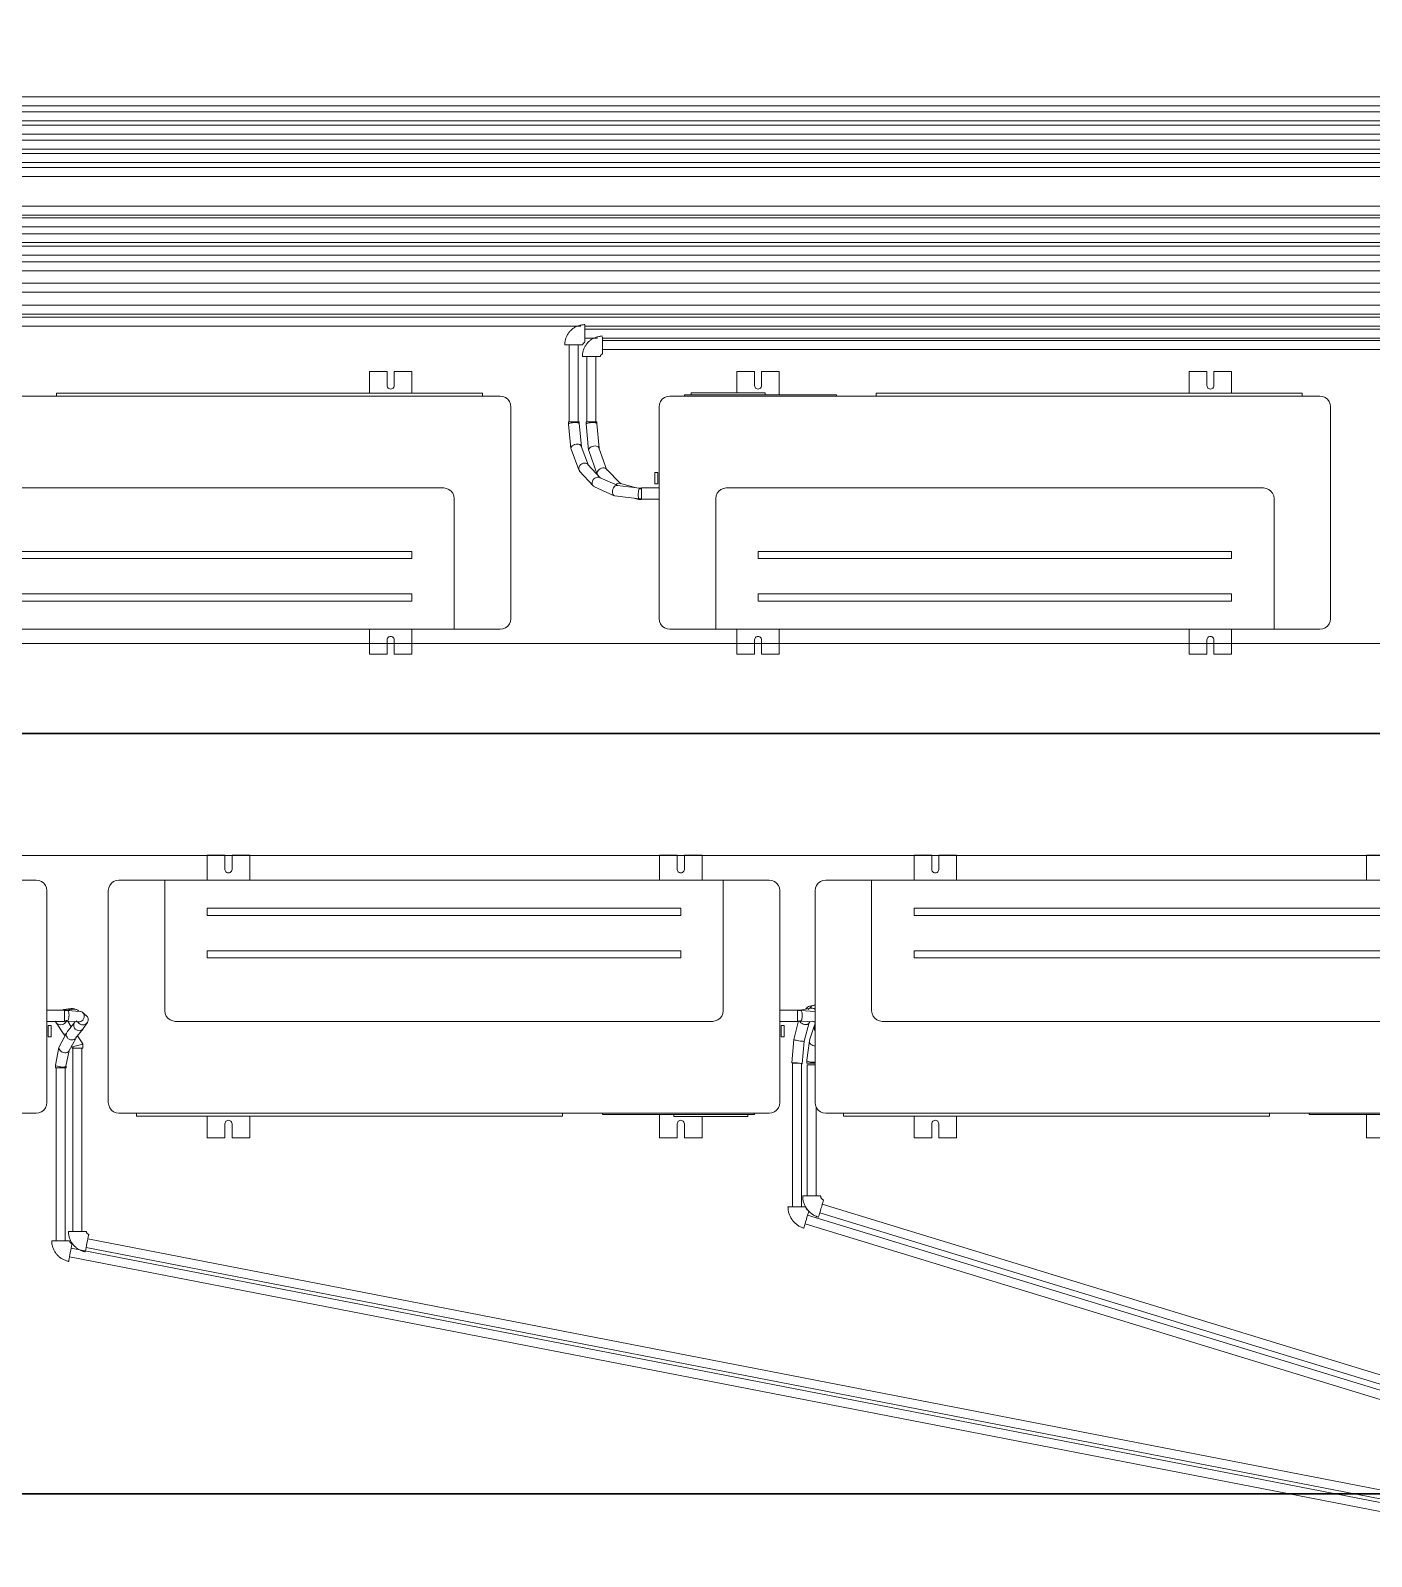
# Model space of a CAD drawing. Header units: millimetres. Extents: x 61345 to 69644, y 9491 to 29385.
# Drawn here: x 65368.1 to 65557.8, y 27042.7 to 27258.7 of the extents above; entities that cross this region are included whole.
import ezdxf

# ---------------------------------------------------------------- set-up
doc = ezdxf.new("R2010")
doc.units = ezdxf.units.MM
for name, color, linetype, lineweight in [('M-EQPM', 7, 'Continuous', 18), ('P-PIPE', 30, 'Continuous', 18), ('P-PIPE-CNTR', 3, 'Continuous', 18), ('S-BEAM', 8, 'Continuous', 18)]:
    doc.layers.add(name, color=color, linetype=linetype, lineweight=lineweight)

# ---------------------------------------------------------------- blocks, each defined once
blk = doc.blocks.new('HVAC_Air Conditioning_LG_VRF_Air_Source_HP_380_MV_S_12kW - Splite-Ext-V79-CVC TERASSE')
at = {"layer": 'M-EQPM'}
for p, q in [((-19735.1, 18291.1), (-19760.1, 18291.1)), ((-19760.1, 18291.1), (-19760.1, 18260.8)), ((-19735.1, 18271.1), (-19735.1, 18291.1)), ((-19700.1, 18291.1), (-19725.1, 18291.1)), ((-19725.1, 18291.1), (-19725.1, 18271.1)), ((-19700.1, 18258.1), (-19700.1, 18291.1)), ((-19095.1, 18291.1), (-19120.1, 18291.1)), ((-19120.1, 18291.1), (-19120.1, 18260.1)), ((-19095.1, 18271.1), (-19095.1, 18291.1)), ((-19060.1, 18291.1), (-19085.1, 18291.1)), ((-19085.1, 18291.1), (-19085.1, 18271.1)), ((-19060.1, 18260.1), (-19060.1, 18291.1)), ((-18935.1, 18256.1), (-19855.1, 18256.1)), ((-19834.2, 18258.1), (-19619.2, 18258.1)), ((-19834.2, 18258.1), (-19834.2, 18256.1)), ((-19825, 18260.8), (-19720, 18260.8)), ((-19825, 18260.8), (-19825, 18258.1)), ((-19720, 18258.1), (-19720, 18260.8)), ((-19619.2, 18256.1), (-19619.2, 18258.1)), ((-19562.8, 18260.1), (-18960.1, 18260.1)), ((-19562.8, 18260.1), (-19562.8, 18256.1)), ((-18960.1, 18256.1), (-18960.1, 18260.1)), ((-19870.1, 18241.1), (-19870.1, 17941.1)), ((-18920.1, 17941.1), (-18920.1, 18241.1)), ((-19872.1, 18148.1), (-19876.1, 18148.1)), ((-19876.1, 18148.1), (-19876.1, 18147.8)), ((-19876.1, 18147.8), (-19876.1, 18148.1)), ((-19872.1, 18148), (-19876.1, 18148)), ((-19876.1, 18148), (-19876.1, 18147.7)), ((-19872.1, 18148.1), (-19872.1, 18147.8)), ((-19872.1, 18147.8), (-19872.1, 18148.1)), ((-19872.1, 18147.7), (-19872.1, 18148)), ((-19870.1, 18126.2), (-19895.1, 18126.2)), ((-19876.1, 18132.1), (-19876.1, 18131.9)), ((-19876.1, 18132), (-19872.1, 18132)), ((-19876.1, 18131.9), (-19872.1, 18131.9)), ((-19872.1, 18131.9), (-19872.1, 18132.1)), ((-19015.1, 18126.1), (-19775.1, 18126.1)), ((-19895.1, 18110.3), (-19870.1, 18110.3)), ((-19790.1, 18111.1), (-19790.1, 17926.1)), ((-19000.1, 17926.1), (-19000.1, 18111.1)), ((-19060.1, 18036.1), (-19730.1, 18036.1)), ((-19730.1, 18036.1), (-19730.1, 18026.1)), ((-19060.1, 18026.1), (-19060.1, 18036.1)), ((-19730.1, 18026.1), (-19060.1, 18026.1)), ((-19060.1, 17976.1), (-19730.1, 17976.1)), ((-19730.1, 17976.1), (-19730.1, 17966.1)), ((-19060.1, 17966.1), (-19060.1, 17976.1)), ((-19730.1, 17966.1), (-19060.1, 17966.1)), ((-19855.1, 17926.1), (-19790.1, 17926.1)), ((-19790.1, 17926.1), (-19000.1, 17926.1)), ((-19760.1, 17926.1), (-19760.1, 17891.1)), ((-19700.1, 17891.1), (-19700.1, 17926.1)), ((-19120.1, 17926.1), (-19120.1, 17891.1)), ((-19060.1, 17891.1), (-19060.1, 17926.1)), ((-19000.1, 17926.1), (-18935.1, 17926.1)), ((-19735.1, 17891.1), (-19735.1, 17911.1)), ((-19725.1, 17911.1), (-19725.1, 17891.1)), ((-19095.1, 17891.1), (-19095.1, 17911.1)), ((-19085.1, 17911.1), (-19085.1, 17891.1)), ((-19760.1, 17891.1), (-19735.1, 17891.1)), ((-19725.1, 17891.1), (-19700.1, 17891.1)), ((-19120.1, 17891.1), (-19095.1, 17891.1)), ((-19085.1, 17891.1), (-19060.1, 17891.1))]:
    blk.add_line(p, q, dxfattribs=at)
for points in [[(-19725.1, 18271.1, 0), (-19725.2, 18269.8, 0), (-19725.7, 18268.6, 0), (-19726.5, 18267.5, 0), (-19727.6, 18266.7, 0), (-19728.8, 18266.2, 0), (-19730.1, 18266.1, 0), (-19731.4, 18266.2, 0), (-19732.6, 18266.7, 0), (-19733.6, 18267.5, 0), (-19734.4, 18268.6, 0), (-19734.9, 18269.8, 0), (-19735.1, 18271.1, 0)], [(-19085.1, 18271.1, 0), (-19085.2, 18269.8, 0), (-19085.7, 18268.6, 0), (-19086.5, 18267.5, 0), (-19087.6, 18266.7, 0), (-19088.8, 18266.2, 0), (-19090.1, 18266.1, 0), (-19091.4, 18266.2, 0), (-19092.6, 18266.7, 0), (-19093.6, 18267.5, 0), (-19094.4, 18268.6, 0), (-19094.9, 18269.8, 0), (-19095.1, 18271.1, 0)], [(-19855.1, 18256.1, 0), (-19858.9, 18255.5, 0), (-19862.6, 18254, 0), (-19865.7, 18251.7, 0), (-19868.1, 18248.6, 0), (-19869.6, 18244.9, 0), (-19870.1, 18241.1, 0)], [(-18920.1, 18241.1, 0), (-18920.6, 18244.9, 0), (-18922.1, 18248.6, 0), (-18924.5, 18251.7, 0), (-18927.6, 18254, 0), (-18931.2, 18255.5, 0), (-18935.1, 18256.1, 0)], [(-19876.1, 18131.9, 0), (-19876.1, 18132.1, 0), (-19876.1, 18132.9, 0), (-19876.1, 18134.2, 0), (-19876.1, 18135.9, 0), (-19876.1, 18137.8, 0), (-19876.1, 18139.9, 0), (-19876.1, 18142, 0), (-19876.1, 18144, 0), (-19876.1, 18145.6, 0), (-19876.1, 18146.9, 0), (-19876.1, 18147.7, 0), (-19876.1, 18148, 0)], [(-19872.1, 18148, 0), (-19872.1, 18147.7, 0), (-19872.1, 18146.9, 0), (-19872.1, 18145.6, 0), (-19872.1, 18144, 0), (-19872.1, 18142, 0), (-19872.1, 18139.9, 0), (-19872.1, 18137.8, 0), (-19872.1, 18135.9, 0), (-19872.1, 18134.2, 0), (-19872.1, 18132.9, 0), (-19872.1, 18132.1, 0), (-19872.1, 18131.9, 0)], [(-19895.1, 18110.3, 0), (-19895.1, 18110.6, 0), (-19895.1, 18111.4, 0), (-19895.1, 18112.7, 0), (-19895.1, 18114.3, 0), (-19895.1, 18116.2, 0), (-19895.1, 18118.3, 0), (-19895.1, 18120.3, 0), (-19895.1, 18122.3, 0), (-19895.1, 18123.9, 0), (-19895.1, 18125.2, 0), (-19895.1, 18126, 0), (-19895.1, 18126.2, 0)], [(-19775.1, 18126.1, 0), (-19778.9, 18125.5, 0), (-19782.6, 18124, 0), (-19785.7, 18121.7, 0), (-19788.1, 18118.6, 0), (-19789.6, 18114.9, 0), (-19790.1, 18111.1, 0)], [(-19000.1, 18111.1, 0), (-19000.6, 18114.9, 0), (-19002.1, 18118.6, 0), (-19004.5, 18121.7, 0), (-19007.6, 18124, 0), (-19011.2, 18125.5, 0), (-19015.1, 18126.1, 0)], [(-19870.1, 17941.1, 0), (-19869.6, 17937.2, 0), (-19868.1, 17933.6, 0), (-19865.7, 17930.5, 0), (-19862.6, 17928.1, 0), (-19858.9, 17926.6, 0), (-19855.1, 17926.1, 0)], [(-18935.1, 17926.1, 0), (-18931.2, 17926.6, 0), (-18927.6, 17928.1, 0), (-18924.5, 17930.5, 0), (-18922.1, 17933.6, 0), (-18920.6, 17937.2, 0), (-18920.1, 17941.1, 0)], [(-19735.1, 17911.1, 0), (-19734.9, 17912.4, 0), (-19734.4, 17913.6, 0), (-19733.6, 17914.6, 0), (-19732.6, 17915.4, 0), (-19731.4, 17915.9, 0), (-19730.1, 17916.1, 0), (-19728.8, 17915.9, 0), (-19727.6, 17915.4, 0), (-19726.5, 17914.6, 0), (-19725.7, 17913.6, 0), (-19725.2, 17912.4, 0), (-19725.1, 17911.1, 0)], [(-19095.1, 17911.1, 0), (-19094.9, 17912.4, 0), (-19094.4, 17913.6, 0), (-19093.6, 17914.6, 0), (-19092.6, 17915.4, 0), (-19091.4, 17915.9, 0), (-19090.1, 17916.1, 0), (-19088.8, 17915.9, 0), (-19087.6, 17915.4, 0), (-19086.5, 17914.6, 0), (-19085.7, 17913.6, 0), (-19085.2, 17912.4, 0), (-19085.1, 17911.1, 0)]]:
    blk.add_polyline3d(points, dxfattribs=at)
blk = doc.blocks.new('Coude - Générique - Standard-V83-CVC TERASSE')
at = {"layer": 'P-PIPE'}
for p, q in [((-20003.6, 18328.7), (-20003.1, 18328.7)), ((-19975, 18332.3), (-19975, 18333.6))]:
    blk.add_line(p, q, dxfattribs=at)
for points in [[(-19975, 18357.3, 0), (-19976.1, 18357.3, 0), (-19977.2, 18357.2, 0), (-19978.4, 18357.1, 0), (-19979.5, 18356.9, 0), (-19980.6, 18356.7, 0), (-19981.8, 18356.5, 0), (-19982.9, 18356.2, 0), (-19984, 18355.8, 0), (-19985, 18355.5, 0), (-19986.1, 18355, 0), (-19987.1, 18354.6, 0), (-19988.2, 18354.1, 0), (-19989.2, 18353.5, 0), (-19990.2, 18352.9, 0), (-19991.1, 18352.3, 0), (-19992, 18351.6, 0), (-19993, 18350.9, 0), (-19993.8, 18350.2, 0), (-19994.7, 18349.4, 0), (-19995.5, 18348.6, 0), (-19996.3, 18347.8, 0), (-19997, 18346.9, 0), (-19997.7, 18346, 0), (-19998.4, 18345.1, 0), (-19999, 18344.1, 0), (-19999.6, 18343.2, 0), (-20000.2, 18342.2, 0), (-20000.7, 18341.1, 0), (-20001.2, 18340.1, 0), (-20001.6, 18339, 0), (-20002, 18338, 0), (-20002.4, 18336.9, 0), (-20002.7, 18335.8, 0), (-20002.9, 18334.7, 0), (-20003.2, 18333.5, 0), (-20003.3, 18332.4, 0), (-20003.5, 18331.3, 0), (-20003.5, 18330.1, 0), (-20003.6, 18329, 0), (-20003.6, 18328.7, 0)], [(-19975, 18356.8, 0), (-19975, 18355.6, 0), (-19975, 18353.6, 0), (-19975, 18350.9, 0), (-19975, 18347.9, 0), (-19975, 18344.6, 0), (-19975, 18341.3, 0), (-19975, 18338.2, 0), (-19975, 18335.6, 0), (-19975, 18333.6, 0), (-19975, 18332.3, 0)], [(-19978.6, 18328.7, 0), (-19979.9, 18328.7, 0), (-19981.9, 18328.7, 0), (-19984.5, 18328.7, 0), (-19987.6, 18328.7, 0), (-19990.9, 18328.7, 0), (-19994.2, 18328.7, 0), (-19997.2, 18328.7, 0), (-19999.9, 18328.7, 0), (-20001.9, 18328.7, 0), (-20003.1, 18328.7, 0), (-20003.6, 18328.7, 0)], [(-19978.2, 18328.7, 0), (-19978.2, 18328.8, 0), (-19978.1, 18328.9, 0), (-19978.1, 18329.1, 0), (-19978.1, 18329.2, 0), (-19978.1, 18329.3, 0), (-19978.1, 18329.4, 0), (-19978, 18329.6, 0), (-19978, 18329.7, 0), (-19978, 18329.8, 0), (-19977.9, 18329.9, 0), (-19977.9, 18330, 0), (-19977.8, 18330.2, 0), (-19977.7, 18330.3, 0), (-19977.7, 18330.4, 0), (-19977.6, 18330.5, 0), (-19977.5, 18330.6, 0), (-19977.4, 18330.7, 0), (-19977.4, 18330.8, 0), (-19977.3, 18330.9, 0), (-19977.2, 18331, 0), (-19977.1, 18331.1, 0), (-19977, 18331.1, 0), (-19976.9, 18331.2, 0), (-19976.8, 18331.3, 0), (-19976.7, 18331.4, 0), (-19976.6, 18331.4, 0), (-19976.5, 18331.5, 0), (-19976.4, 18331.6, 0), (-19976.2, 18331.6, 0), (-19976.1, 18331.7, 0), (-19976, 18331.7, 0), (-19975.9, 18331.7, 0), (-19975.8, 18331.8, 0), (-19975.6, 18331.8, 0), (-19975.5, 18331.8, 0), (-19975.4, 18331.8, 0), (-19975.2, 18331.9, 0), (-19975.1, 18331.9, 0), (-19975, 18331.9, 0), (-19975, 18331.9, 0)]]:
    blk.add_polyline3d(points, dxfattribs=at)
blk = doc.blocks.new('Coude - Générique - Standard-V85-CVC TERASSE')
at = {"layer": 'P-PIPE'}
for p, q in [((-19950, 18316.1), (-19950, 18317.3)), ((-19978.6, 18312.4), (-19978.1, 18312.4))]:
    blk.add_line(p, q, dxfattribs=at)
for points in [[(-19950, 18341, 0), (-19951.1, 18341, 0), (-19952.2, 18340.9, 0), (-19953.4, 18340.8, 0), (-19954.5, 18340.7, 0), (-19955.6, 18340.5, 0), (-19956.8, 18340.2, 0), (-19957.9, 18339.9, 0), (-19959, 18339.6, 0), (-19960, 18339.2, 0), (-19961.1, 18338.8, 0), (-19962.1, 18338.3, 0), (-19963.2, 18337.8, 0), (-19964.2, 18337.3, 0), (-19965.2, 18336.7, 0), (-19966.1, 18336, 0), (-19967, 18335.4, 0), (-19968, 18334.7, 0), (-19968.8, 18333.9, 0), (-19969.7, 18333.2, 0), (-19970.5, 18332.4, 0), (-19971.3, 18331.5, 0), (-19972, 18330.7, 0), (-19972.7, 18329.8, 0), (-19973.4, 18328.8, 0), (-19974, 18327.9, 0), (-19974.6, 18326.9, 0), (-19975.2, 18325.9, 0), (-19975.7, 18324.9, 0), (-19976.2, 18323.9, 0), (-19976.6, 18322.8, 0), (-19977, 18321.7, 0), (-19977.4, 18320.6, 0), (-19977.7, 18319.5, 0), (-19977.9, 18318.4, 0), (-19978.2, 18317.3, 0), (-19978.3, 18316.2, 0), (-19978.5, 18315, 0), (-19978.5, 18313.9, 0), (-19978.6, 18312.7, 0), (-19978.6, 18312.4, 0)], [(-19950, 18339.3, 0), (-19950, 18337.3, 0), (-19950, 18334.7, 0), (-19950, 18331.6, 0), (-19950, 18328.3, 0), (-19950, 18325, 0)], [(-19953.2, 18312.4, 0), (-19953.2, 18312.6, 0), (-19953.1, 18312.7, 0), (-19953.1, 18312.8, 0), (-19953.1, 18312.9, 0), (-19953.1, 18313.1, 0), (-19953.1, 18313.2, 0), (-19953, 18313.3, 0), (-19953, 18313.4, 0), (-19953, 18313.6, 0), (-19952.9, 18313.7, 0), (-19952.9, 18313.8, 0), (-19952.8, 18313.9, 0), (-19952.7, 18314, 0), (-19952.7, 18314.1, 0), (-19952.6, 18314.2, 0), (-19952.5, 18314.3, 0), (-19952.4, 18314.4, 0), (-19952.4, 18314.5, 0), (-19952.3, 18314.6, 0), (-19952.2, 18314.7, 0), (-19952.1, 18314.8, 0), (-19952, 18314.9, 0), (-19951.9, 18315, 0), (-19951.8, 18315, 0), (-19951.7, 18315.1, 0), (-19951.6, 18315.2, 0), (-19951.5, 18315.2, 0), (-19951.4, 18315.3, 0), (-19951.2, 18315.4, 0), (-19951.1, 18315.4, 0), (-19951, 18315.4, 0), (-19950.9, 18315.5, 0), (-19950.8, 18315.5, 0), (-19950.6, 18315.6, 0), (-19950.5, 18315.6, 0), (-19950.4, 18315.6, 0), (-19950.2, 18315.6, 0), (-19950.1, 18315.6, 0), (-19950, 18315.6, 0), (-19950, 18315.6, 0)], [(-19950, 18324.6, 0), (-19950, 18322, 0), (-19950, 18319.3, 0), (-19950, 18317.3, 0), (-19950, 18316.1, 0)], [(-19953.6, 18312.4, 0), (-19954.9, 18312.4, 0), (-19956.9, 18312.4, 0), (-19959.5, 18312.4, 0), (-19962.6, 18312.4, 0), (-19965.9, 18312.4, 0), (-19969.2, 18312.4, 0), (-19972.2, 18312.4, 0), (-19974.9, 18312.4, 0), (-19976.9, 18312.4, 0), (-19978.1, 18312.4, 0), (-19978.6, 18312.4, 0)]]:
    blk.add_polyline3d(points, dxfattribs=at)
blk = doc.blocks.new('Coude - Générique - Standard-3195268-CVC TERASSE')
at = {"layer": 'P-PIPE'}
for p, q in [((-20729, 17060.5), (-20729.5, 17060.5)), ((-20704.5, 17060.5), (-20705.7, 17060.5)), ((-20705.6, 17031.6), (-20705.5, 17032))]:
    blk.add_line(p, q, dxfattribs=at)
for points in [[(-20729.5, 17060.5, 0), (-20729.4, 17059.4, 0), (-20729.4, 17058.2, 0), (-20729.3, 17057, 0), (-20729.1, 17055.8, 0), (-20728.9, 17054.7, 0), (-20728.6, 17053.5, 0), (-20728.3, 17052.4, 0), (-20728, 17051.3, 0), (-20727.6, 17050.2, 0), (-20727.1, 17049.1, 0), (-20726.7, 17048, 0), (-20726.1, 17046.9, 0), (-20725.6, 17045.9, 0), (-20725, 17044.9, 0), (-20724.3, 17043.9, 0), (-20723.6, 17042.9, 0), (-20722.9, 17042, 0), (-20722.1, 17041.1, 0), (-20721.4, 17040.2, 0), (-20720.5, 17039.4, 0), (-20719.7, 17038.6, 0), (-20718.8, 17037.8, 0), (-20717.8, 17037.1, 0), (-20716.9, 17036.4, 0), (-20715.9, 17035.7, 0), (-20714.9, 17035.1, 0), (-20713.9, 17034.5, 0), (-20712.8, 17034, 0), (-20711.8, 17033.5, 0), (-20710.7, 17033.1, 0), (-20709.6, 17032.7, 0), (-20708.4, 17032.3, 0), (-20707.3, 17032, 0), (-20706.2, 17031.7, 0), (-20705.6, 17031.6, 0)], [(-20729.5, 17060.5, 0), (-20729, 17060.5, 0), (-20727.8, 17060.5, 0), (-20725.7, 17060.5, 0), (-20723.1, 17060.5, 0), (-20720, 17060.5, 0), (-20716.8, 17060.5, 0), (-20713.5, 17060.5, 0), (-20710.4, 17060.5, 0), (-20707.8, 17060.5, 0), (-20705.7, 17060.5, 0), (-20704.5, 17060.5, 0)], [(-20700.9, 17056.1, 0), (-20701.1, 17054.9, 0), (-20701.5, 17052.9, 0), (-20702, 17050.3, 0), (-20702.6, 17047.3, 0), (-20703.2, 17044.1, 0), (-20703.8, 17040.9, 0), (-20704.4, 17037.8, 0), (-20704.9, 17035.3, 0), (-20705.3, 17033.3, 0), (-20705.5, 17032, 0), (-20705.6, 17031.6, 0)], [(-20700.8, 17056.6, 0), (-20700.9, 17056.6, 0), (-20701.1, 17056.6, 0), (-20701.2, 17056.7, 0), (-20701.4, 17056.7, 0), (-20701.5, 17056.8, 0), (-20701.7, 17056.9, 0), (-20701.8, 17056.9, 0), (-20702, 17057, 0), (-20702.1, 17057.1, 0), (-20702.3, 17057.2, 0), (-20702.4, 17057.3, 0), (-20702.5, 17057.4, 0), (-20702.6, 17057.5, 0), (-20702.8, 17057.6, 0), (-20702.9, 17057.7, 0), (-20703, 17057.8, 0), (-20703.1, 17057.9, 0), (-20703.2, 17058.1, 0), (-20703.3, 17058.2, 0), (-20703.4, 17058.3, 0), (-20703.5, 17058.5, 0), (-20703.6, 17058.6, 0), (-20703.6, 17058.7, 0), (-20703.7, 17058.9, 0), (-20703.8, 17059, 0), (-20703.8, 17059.2, 0), (-20703.9, 17059.3, 0), (-20703.9, 17059.5, 0), (-20703.9, 17059.7, 0), (-20704, 17059.8, 0), (-20704, 17060, 0), (-20704, 17060.1, 0), (-20704, 17060.3, 0), (-20704, 17060.5, 0), (-20704, 17060.5, 0)]]:
    blk.add_polyline3d(points, dxfattribs=at)
blk = doc.blocks.new('Coude - Générique - Standard-3209051-CVC TERASSE')
at = {"layer": 'P-PIPE'}
for p, q in [((-19687.3, 17108.7), (-19687.8, 17108.7)), ((-19662.3, 17108.7), (-19662.8, 17108.7)), ((-19665.6, 17078.7), (-19665.4, 17079.1))]:
    blk.add_line(p, q, dxfattribs=at)
for points in [[(-19687.8, 17108.7, 0), (-19687.7, 17107.4, 0), (-19687.7, 17106.2, 0), (-19687.5, 17104.9, 0), (-19687.4, 17103.7, 0), (-19687.1, 17102.4, 0), (-19686.9, 17101.2, 0), (-19686.5, 17100, 0), (-19686.2, 17098.8, 0), (-19685.7, 17097.6, 0), (-19685.3, 17096.5, 0), (-19684.8, 17095.3, 0), (-19684.2, 17094.2, 0), (-19683.6, 17093.1, 0), (-19683, 17092, 0), (-19682.3, 17091, 0), (-19681.5, 17089.9, 0), (-19680.8, 17089, 0), (-19680, 17088, 0), (-19679.1, 17087.1, 0), (-19678.2, 17086.2, 0), (-19677.3, 17085.3, 0), (-19676.4, 17084.5, 0), (-19675.4, 17083.7, 0), (-19674.4, 17083, 0), (-19673.3, 17082.3, 0), (-19672.3, 17081.6, 0), (-19671.2, 17081, 0), (-19670.1, 17080.4, 0), (-19668.9, 17079.9, 0), (-19667.8, 17079.4, 0), (-19666.6, 17079, 0), (-19665.6, 17078.7, 0)], [(-19687.8, 17108.7, 0), (-19687.3, 17108.7, 0), (-19686.1, 17108.7, 0), (-19684, 17108.7, 0), (-19681.4, 17108.7, 0), (-19678.3, 17108.7, 0), (-19675, 17108.7, 0), (-19671.8, 17108.7, 0), (-19668.7, 17108.7, 0), (-19666.1, 17108.7, 0), (-19664, 17108.7, 0), (-19662.8, 17108.7, 0), (-19662.3, 17108.7, 0)], [(-19658.1, 17103, 0), (-19658.4, 17103.1, 0), (-19658.6, 17103.1, 0), (-19658.8, 17103.2, 0), (-19659, 17103.3, 0), (-19659.2, 17103.4, 0), (-19659.4, 17103.6, 0), (-19659.6, 17103.7, 0), (-19659.8, 17103.8, 0), (-19660, 17104, 0), (-19660.2, 17104.1, 0), (-19660.4, 17104.3, 0), (-19660.6, 17104.4, 0), (-19660.7, 17104.6, 0), (-19660.9, 17104.8, 0), (-19661, 17105, 0), (-19661.2, 17105.1, 0), (-19661.3, 17105.3, 0), (-19661.4, 17105.5, 0), (-19661.6, 17105.7, 0), (-19661.7, 17106, 0), (-19661.8, 17106.2, 0), (-19661.9, 17106.4, 0), (-19662, 17106.6, 0), (-19662, 17106.8, 0), (-19662.1, 17107.1, 0), (-19662.2, 17107.3, 0), (-19662.2, 17107.5, 0), (-19662.3, 17107.8, 0), (-19662.3, 17108, 0), (-19662.3, 17108.2, 0), (-19662.3, 17108.5, 0), (-19662.3, 17108.7, 0)], [(-19658.3, 17102.6, 0), (-19658.6, 17101.4, 0), (-19659.2, 17099.4, 0), (-19660, 17096.9, 0), (-19660.9, 17094, 0), (-19661.8, 17090.8, 0), (-19662.8, 17087.7, 0), (-19663.7, 17084.8, 0), (-19664.5, 17082.2, 0), (-19665.1, 17080.3, 0), (-19665.4, 17079.1, 0), (-19665.6, 17078.7, 0)]]:
    blk.add_polyline3d(points, dxfattribs=at)
blk = doc.blocks.new('Coude - Générique - Standard-V100-CVC TERASSE')
at = {"layer": 'P-PIPE'}
for p, q in [((-19666.6, 17124.1), (-19667, 17124.1)), ((-19641.6, 17124.1), (-19642, 17124.1)), ((-19637.5, 17118), (-19637.4, 17118.4)), ((-19644.8, 17094.1), (-19644.7, 17094.5))]:
    blk.add_line(p, q, dxfattribs=at)
for points in [[(-19667, 17124.1, 0), (-19667, 17122.8, 0), (-19666.9, 17121.6, 0), (-19666.8, 17120.3, 0), (-19666.6, 17119.1, 0), (-19666.4, 17117.9, 0), (-19666.1, 17116.6, 0), (-19665.8, 17115.4, 0), (-19665.4, 17114.2, 0), (-19665, 17113, 0), (-19664.5, 17111.9, 0), (-19664, 17110.7, 0), (-19663.4, 17109.6, 0), (-19662.8, 17108.5, 0), (-19662.2, 17107.4, 0), (-19661.5, 17106.4, 0), (-19660.8, 17105.3, 0), (-19660, 17104.4, 0), (-19659.2, 17103.4, 0), (-19658.4, 17102.5, 0), (-19657.5, 17101.6, 0), (-19656.6, 17100.7, 0), (-19655.6, 17099.9, 0), (-19654.6, 17099.1, 0), (-19653.6, 17098.4, 0), (-19652.6, 17097.7, 0), (-19651.5, 17097, 0), (-19650.4, 17096.4, 0), (-19649.3, 17095.8, 0), (-19648.1, 17095.3, 0), (-19647, 17094.8, 0), (-19645.8, 17094.4, 0), (-19644.8, 17094.1, 0)], [(-19667, 17124.1, 0), (-19666.6, 17124.1, 0), (-19665.3, 17124.1, 0), (-19663.3, 17124.1, 0), (-19660.6, 17124.1, 0), (-19657.6, 17124.1, 0), (-19654.3, 17124.1, 0), (-19651, 17124.1, 0), (-19647.9, 17124.1, 0), (-19645.3, 17124.1, 0), (-19643.3, 17124.1, 0), (-19642, 17124.1, 0), (-19641.6, 17124.1, 0)], [(-19637.4, 17118.4, 0), (-19637.5, 17118, 0), (-19637.9, 17116.8, 0), (-19638.4, 17114.8, 0), (-19639.2, 17112.3, 0), (-19640.1, 17109.4, 0), (-19641.1, 17106.2, 0), (-19642, 17103.1, 0), (-19642.9, 17100.2, 0), (-19643.7, 17097.6, 0), (-19644.3, 17095.7, 0), (-19644.7, 17094.5, 0), (-19644.8, 17094.1, 0)], [(-19637.4, 17118.4, 0), (-19637.6, 17118.5, 0), (-19637.8, 17118.5, 0), (-19638, 17118.6, 0), (-19638.2, 17118.7, 0), (-19638.5, 17118.8, 0), (-19638.7, 17119, 0), (-19638.9, 17119.1, 0), (-19639.1, 17119.2, 0), (-19639.3, 17119.4, 0), (-19639.4, 17119.5, 0), (-19639.6, 17119.7, 0), (-19639.8, 17119.8, 0), (-19640, 17120, 0), (-19640.1, 17120.2, 0), (-19640.3, 17120.4, 0), (-19640.4, 17120.6, 0), (-19640.6, 17120.7, 0), (-19640.7, 17120.9, 0), (-19640.8, 17121.2, 0), (-19640.9, 17121.4, 0), (-19641, 17121.6, 0), (-19641.1, 17121.8, 0), (-19641.2, 17122, 0), (-19641.3, 17122.2, 0), (-19641.4, 17122.5, 0), (-19641.4, 17122.7, 0), (-19641.5, 17122.9, 0), (-19641.5, 17123.2, 0), (-19641.5, 17123.4, 0), (-19641.6, 17123.6, 0), (-19641.6, 17123.9, 0), (-19641.6, 17124.1, 0)]]:
    blk.add_polyline3d(points, dxfattribs=at)
blk = doc.blocks.new('Coude - Générique - Standard-V102-CVC TERASSE')
at = {"layer": 'P-PIPE'}
for p, q in [((-20705.4, 17073.8), (-20705.8, 17073.8)), ((-20680.9, 17073.8), (-20682.1, 17073.8))]:
    blk.add_line(p, q, dxfattribs=at)
for points in [[(-20705.8, 17073.8, 0), (-20705.8, 17072.6, 0), (-20705.7, 17071.5, 0), (-20705.6, 17070.3, 0), (-20705.5, 17069.1, 0), (-20705.2, 17068, 0), (-20705, 17066.8, 0), (-20704.7, 17065.7, 0), (-20704.3, 17064.5, 0), (-20703.9, 17063.4, 0), (-20703.5, 17062.3, 0), (-20703, 17061.3, 0), (-20702.5, 17060.2, 0), (-20701.9, 17059.2, 0), (-20701.3, 17058.2, 0), (-20700.7, 17057.2, 0), (-20700, 17056.2, 0), (-20699.3, 17055.3, 0), (-20698.5, 17054.4, 0), (-20697.7, 17053.5, 0), (-20696.9, 17052.7, 0), (-20696, 17051.9, 0), (-20695.1, 17051.1, 0), (-20694.2, 17050.4, 0), (-20693.3, 17049.7, 0), (-20692.3, 17049, 0), (-20691.3, 17048.4, 0), (-20690.3, 17047.8, 0), (-20689.2, 17047.3, 0), (-20688.1, 17046.8, 0), (-20687, 17046.4, 0), (-20685.9, 17045.9, 0), (-20684.8, 17045.6, 0), (-20683.7, 17045.3, 0), (-20682.5, 17045, 0), (-20682, 17044.9, 0)], [(-20705.8, 17073.8, 0), (-20705.4, 17073.8, 0), (-20704.1, 17073.8, 0), (-20702.1, 17073.8, 0), (-20699.5, 17073.8, 0), (-20696.4, 17073.8, 0), (-20693.1, 17073.8, 0), (-20689.8, 17073.8, 0), (-20686.8, 17073.8, 0), (-20684.1, 17073.8, 0), (-20682.1, 17073.8, 0), (-20680.9, 17073.8, 0)], [(-20677.2, 17069.4, 0), (-20677.5, 17068.2, 0), (-20677.9, 17066.2, 0), (-20678.4, 17063.6, 0), (-20678.9, 17060.6, 0), (-20679.6, 17057.4, 0), (-20680.2, 17054.1, 0), (-20680.8, 17051.1, 0), (-20681.3, 17048.5, 0), (-20681.7, 17046.6, 0), (-20681.9, 17045.3, 0)], [(-20677.1, 17069.8, 0), (-20677.3, 17069.9, 0), (-20677.5, 17069.9, 0), (-20677.6, 17070, 0), (-20677.8, 17070, 0), (-20677.9, 17070.1, 0), (-20678.1, 17070.1, 0), (-20678.2, 17070.2, 0), (-20678.4, 17070.3, 0), (-20678.5, 17070.4, 0), (-20678.6, 17070.5, 0), (-20678.8, 17070.5, 0), (-20678.9, 17070.6, 0), (-20679, 17070.8, 0), (-20679.1, 17070.9, 0), (-20679.3, 17071, 0), (-20679.4, 17071.1, 0), (-20679.5, 17071.2, 0), (-20679.6, 17071.3, 0), (-20679.7, 17071.5, 0), (-20679.8, 17071.6, 0), (-20679.8, 17071.7, 0), (-20679.9, 17071.9, 0), (-20680, 17072, 0), (-20680.1, 17072.2, 0), (-20680.1, 17072.3, 0), (-20680.2, 17072.5, 0), (-20680.2, 17072.6, 0), (-20680.3, 17072.8, 0), (-20680.3, 17072.9, 0), (-20680.4, 17073.1, 0), (-20680.4, 17073.3, 0), (-20680.4, 17073.4, 0), (-20680.4, 17073.6, 0), (-20680.4, 17073.7, 0), (-20680.4, 17073.8, 0)]]:
    blk.add_polyline3d(points, dxfattribs=at)
blk = doc.blocks.new('terrace')
at = {"layer": 'S-BEAM'}
for p, q in [((-29765.2, 17905.8), (-18015.2, 17905.8)), ((-18015.2, 17605.8), (-29765.2, 17605.8))]:
    blk.add_line(p, q, dxfattribs=at)

msp = doc.modelspace()

# ---------------------------------------------------------------- linework, layer by layer
at = {"color": 5, "lineweight": 30}
for points in [[(64541.37, 27268.88), (65708.74, 27268.88), (65708.74, 27159.18), (64541.37, 27159.18)], [(65708.74, 27159.18), (64970.8, 27159.18), (64970.8, 27051.55), (65708.74, 27051.55)]]:
    msp.add_lwpolyline(points, close=True, dxfattribs=at)
at = {"layer": 'P-PIPE'}
for p, q in [((65833.28, 27249.26), (64563.46, 27249.26)), ((64563.46, 27247.99), (65833.28, 27247.99)), ((65831.28, 27247.13), (64565.21, 27247.13)), ((64565.21, 27245.86), (65831.28, 27245.86)), ((65829.03, 27245.26), (64691.71, 27245.26)), ((64691.71, 27243.99), (65829.03, 27243.99)), ((65827.16, 27243.13), (64693.71, 27243.13)), ((64693.71, 27241.86), (65827.16, 27241.86)), ((65825.41, 27241.26), (64821.49, 27241.26)), ((64821.49, 27239.99), (65825.41, 27239.99)), ((65823.28, 27239.26), (64823.74, 27239.26)), ((64823.74, 27237.99), (65823.28, 27237.99)), ((65820.19, 27233.79), (64964.31, 27233.79)), ((64966.81, 27232.52), (65817.94, 27232.52)), ((65817.94, 27232.16), (64966.81, 27232.16)), ((64966.81, 27230.89), (65817.94, 27230.89)), ((65816.13, 27229.91), (65097.06, 27229.91)), ((65097.06, 27228.64), (65816.13, 27228.64)), ((65814, 27228.16), (65099.06, 27228.16)), ((65099.06, 27226.89), (65814, 27226.89)), ((65812, 27225.91), (65186.81, 27225.91)), ((65186.81, 27224.64), (65812, 27224.64)), ((65810.13, 27222.91), (65219.31, 27222.91)), ((65219.31, 27221.64), (65810.13, 27221.64)), ((65804.13, 27218.07), (65341.81, 27218.07)), ((65341.81, 27216.8), (65445.96, 27216.8)), ((65446.54, 27216.8), (65802.13, 27216.8)), ((65802.13, 27216.4), (65446.54, 27216.4)), ((65444.31, 27214.18), (65444.31, 27203.3)), ((65445.58, 27203.3), (65445.58, 27214.18)), ((65446.54, 27215.13), (65448.32, 27215.13)), ((65449.04, 27215.13), (65800.13, 27215.13)), ((65800.13, 27214.78), (65449.04, 27214.78)), ((65449.04, 27213.51), (65565.4, 27213.51)), ((65446.81, 27212.55), (65446.81, 27203.3)), ((65448.08, 27203.3), (65448.08, 27212.55)), ((65374.08, 27114.64), (65374.08, 27088.69)), ((65375.35, 27088.69), (65375.35, 27114.64)), ((65371.72, 27111.85), (65371.72, 27087.36)), ((65372.99, 27087.36), (65372.99, 27111.85)), ((65475.89, 27112.5), (65475.89, 27092.18)), ((65477.16, 27092.18), (65477.16, 27112.5)), ((65477.97, 27112.29), (65477.97, 27093.72)), ((65479.24, 27093.72), (65479.24, 27106.31)), ((65630.47, 27046.57), (65480.11, 27092.54)), ((65628.67, 27044.95), (65478.03, 27091)), ((65479.74, 27091.33), (65630.1, 27045.36)), ((65477.66, 27089.79), (65628.3, 27043.73)), ((65625.7, 27037.38), (65373.85, 27086.34)), ((65375.95, 27086.42), (65625.8, 27037.86)), ((65626.69, 27038.98), (65376.2, 27087.67)), ((65373.59, 27085.1), (65625.46, 27036.14))]:
    msp.add_line(p, q, dxfattribs=at)
at = {"layer": 'P-PIPE', "color": 30}
for p, q in [((65805.88, 27219.77), (65339.31, 27219.77)), ((65341.81, 27218.5), (65804.13, 27218.5)), ((65444.19, 27203.3), (65444.19, 27202.98)), ((65444.22, 27203.3), (65444.19, 27203.3)), ((65444.19, 27202.97), (65444.55, 27199.5)), ((65445.69, 27203.05), (65445.69, 27203.3)), ((65446.03, 27199.77), (65445.69, 27203.05)), ((65446.69, 27203.3), (65446.69, 27202.98)), ((65446.72, 27203.3), (65446.69, 27203.3)), ((65446.69, 27202.98), (65447.04, 27199.28)), ((65448.19, 27203.05), (65448.19, 27203.3)), ((65448.53, 27199.54), (65448.19, 27203.05)), ((65444.58, 27199.39), (65444.55, 27199.5)), ((65444.56, 27199.43), (65445.67, 27196.48)), ((65447.04, 27197.1), (65446.01, 27199.84)), ((65447.08, 27199.17), (65447.04, 27199.28)), ((65447.06, 27199.21), (65448.26, 27195.82)), ((65449.62, 27196.46), (65448.51, 27199.6)), ((65445.77, 27196.32), (65447.69, 27194.22)), ((65448.73, 27195.3), (65446.94, 27197.26)), ((65451.58, 27194.5), (65449.53, 27196.61)), ((65447.86, 27194.1), (65450.67, 27192.83)), ((65448.26, 27195.82), (65448.24, 27195.91)), ((65451.16, 27194.26), (65448.57, 27195.42)), ((65450.89, 27194.38), (65451.03, 27194.49)), ((65454.28, 27193.89), (65451.07, 27194.28)), ((65453.79, 27193.95), (65451.43, 27194.59)), ((65454.52, 27193.89), (65454.27, 27193.89)), ((65450.76, 27192.81), (65454.18, 27192.39)), ((65453.5, 27192.47), (65454.1, 27192.31)), ((65454.09, 27192.31), (65454.05, 27192.36)), ((65454.11, 27192.31), (65454.52, 27192.31)), ((65454.23, 27192.42), (65454.19, 27192.39)), ((65454.19, 27192.39), (65454.52, 27192.39)), ((65454.31, 27193.81), (65454.21, 27193.84)), ((65454.27, 27193.8), (65454.32, 27193.81)), ((65454.52, 27193.81), (65454.3, 27193.81)), ((65478.51, 27120.51), (65478.12, 27120.13)), ((65478.87, 27120.7), (65478.28, 27120.57)), ((65371.66, 27118.3), (65371.59, 27118.45)), ((65371.66, 27118.3), (65372.73, 27116.65)), ((65373.84, 27120.25), (65372.77, 27120.09)), ((65373.37, 27120.04), (65372.9, 27120.04)), ((65373.31, 27119.96), (65372.9, 27119.96)), ((65372.9, 27118.46), (65373.26, 27118.46)), ((65372.99, 27118.24), (65373.18, 27118.48)), ((65373.1, 27118.54), (65373.26, 27118.54)), ((65373.25, 27118.46), (65374.9, 27118.35)), ((65373.26, 27118.46), (65373.25, 27118.46)), ((65374.34, 27118.3), (65373.26, 27116.94)), ((65375.09, 27119.84), (65373.31, 27119.96)), ((65373.31, 27119.96), (65373.31, 27119.96)), ((65373.85, 27117.68), (65373.34, 27118.47)), ((65374.23, 27120.14), (65373.35, 27120.04)), ((65373.48, 27120.09), (65373.64, 27120.19)), ((65373.64, 27120.19), (65373.83, 27120.25)), ((65374.55, 27120.11), (65374.16, 27120.23)), ((65374.4, 27118.39), (65374.31, 27118.25)), ((65374.54, 27118.5), (65374.98, 27118.11)), ((65375.99, 27119.23), (65375.45, 27119.69)), ((65376.24, 27118.68), (65376.22, 27118.49)), ((65476.76, 27118.53), (65476.07, 27115.88)), ((65476.99, 27120.04), (65476.59, 27120.04)), ((65477.03, 27119.96), (65476.59, 27119.96)), ((65476.59, 27118.46), (65477, 27118.46)), ((65476.99, 27118.46), (65476.92, 27118.49)), ((65478.47, 27120.31), (65476.97, 27120.04)), ((65476.99, 27118.46), (65479.07, 27118.35)), ((65479.09, 27119.85), (65477.04, 27119.96)), ((65477.04, 27119.96), (65477.04, 27119.96)), ((65477.86, 27120.29), (65477.79, 27120.18)), ((65477.8, 27120.19), (65477.86, 27120.29)), ((65478.2, 27118.16), (65478.38, 27118.41)), ((65478.78, 27118.44), (65479.09, 27118.25)), ((65478.89, 27120.24), (65479.05, 27120.14)), ((65479.07, 27118.35), (65479.06, 27118.35)), ((65373.21, 27116.85), (65372.13, 27114.83)), ((65372.73, 27116.65), (65372.94, 27116.33)), ((65372.73, 27116.65), (65372.73, 27116.65)), ((65373.15, 27116.7), (65373.21, 27116.86)), ((65373.26, 27116.94), (65373.32, 27117)), ((65374.21, 27118.04), (65374.28, 27118.21)), ((65374.46, 27116.04), (65375.52, 27117.37)), ((65375.47, 27115.24), (65374.72, 27116.37)), ((65375.58, 27117.46), (65375.52, 27117.37)), ((65375.55, 27117.42), (65376.12, 27118.27)), ((65477.55, 27115.62), (65478.25, 27118.26)), ((65478.97, 27117.73), (65478.3, 27115.75)), ((65479.09, 27118.24), (65478.95, 27117.67)), ((65372.1, 27114.73), (65371.61, 27112.24)), ((65372.09, 27114.71), (65372.14, 27114.84)), ((65373.1, 27112.09), (65373.55, 27114.33)), ((65373.51, 27114.23), (65374.52, 27116.12)), ((65373.86, 27114.95), (65373.97, 27114.79)), ((65373.97, 27114.79), (65373.97, 27114.64)), ((65374.07, 27114.81), (65374.19, 27114.85)), ((65375.44, 27114.64), (65375.47, 27114.64)), ((65375.47, 27114.64), (65375.47, 27115.24)), ((65476.07, 27115.88), (65475.78, 27112.56)), ((65477.27, 27112.43), (65477.55, 27115.62)), ((65478.28, 27115.67), (65477.9, 27112.93)), ((65478.28, 27115.67), (65478.32, 27115.79)), ((65479.09, 27114.94), (65478.97, 27114.95)), ((65371.61, 27112.24), (65371.61, 27111.85)), ((65373.11, 27111.85), (65373.11, 27112.1)), ((65477.17, 27112.42), (65477.25, 27112.42)), ((65477.9, 27112.92), (65477.9, 27112.5)), ((65478.46, 27112.5), (65478.65, 27112.5))]:
    msp.add_line(p, q, dxfattribs=at)
for points in [[(65444.19, 27203.3, 0), (65444.22, 27203.3, 0), (65444.29, 27203.3, 0), (65444.41, 27203.3, 0), (65444.57, 27203.3, 0), (65444.75, 27203.3, 0), (65444.94, 27203.3, 0)], [(65444.19, 27202.98, 0), (65444.22, 27203.02, 0), (65444.29, 27203.06, 0), (65444.41, 27203.1, 0), (65444.57, 27203.14, 0), (65444.75, 27203.16, 0), (65444.94, 27203.18, 0)], [(65444.94, 27203.3, 0), (65445.14, 27203.3, 0), (65445.32, 27203.3, 0), (65445.47, 27203.3, 0), (65445.59, 27203.3, 0), (65445.67, 27203.3, 0), (65445.69, 27203.3, 0)], [(65444.94, 27203.18, 0), (65445.14, 27203.18, 0), (65445.32, 27203.17, 0), (65445.47, 27203.15, 0), (65445.59, 27203.13, 0), (65445.67, 27203.09, 0), (65445.69, 27203.05, 0)], [(65445.69, 27203.3, 0), (65445.67, 27203.3, 0), (65445.59, 27203.3, 0)], [(65446.69, 27203.3, 0), (65446.72, 27203.3, 0), (65446.79, 27203.3, 0), (65446.91, 27203.3, 0), (65447.07, 27203.3, 0), (65447.25, 27203.3, 0), (65447.44, 27203.3, 0)], [(65446.69, 27202.98, 0), (65446.72, 27203.02, 0), (65446.79, 27203.06, 0), (65446.91, 27203.1, 0), (65447.07, 27203.14, 0), (65447.25, 27203.16, 0), (65447.44, 27203.18, 0)], [(65447.44, 27203.3, 0), (65447.64, 27203.3, 0), (65447.82, 27203.3, 0), (65447.97, 27203.3, 0), (65448.09, 27203.3, 0), (65448.17, 27203.3, 0), (65448.19, 27203.3, 0)], [(65447.44, 27203.18, 0), (65447.64, 27203.18, 0), (65447.82, 27203.17, 0), (65447.97, 27203.15, 0), (65448.09, 27203.12, 0), (65448.17, 27203.09, 0), (65448.19, 27203.05, 0)], [(65448.19, 27203.3, 0), (65448.17, 27203.3, 0), (65448.09, 27203.3, 0)], [(65444.55, 27199.51, 0), (65444.56, 27199.64, 0), (65444.63, 27199.76, 0), (65444.74, 27199.88, 0), (65444.89, 27199.98, 0), (65445.07, 27200.06, 0), (65445.26, 27200.11, 0)], [(65445.26, 27200.11, 0), (65445.45, 27200.12, 0), (65445.63, 27200.11, 0), (65445.79, 27200.06, 0), (65445.91, 27199.98, 0), (65446, 27199.88, 0)], [(65447.04, 27199.28, 0), (65447.06, 27199.4, 0), (65447.13, 27199.52, 0), (65447.24, 27199.64, 0), (65447.39, 27199.73, 0), (65447.57, 27199.81, 0), (65447.76, 27199.85, 0)], [(65447.76, 27199.85, 0), (65447.95, 27199.87, 0), (65448.13, 27199.85, 0), (65448.29, 27199.81, 0), (65448.41, 27199.73, 0), (65448.49, 27199.64, 0)], [(65445.64, 27196.59, 0), (65445.65, 27196.76, 0), (65445.7, 27196.93, 0), (65445.79, 27197.09, 0), (65445.92, 27197.23, 0), (65446.09, 27197.34, 0), (65446.27, 27197.41, 0)], [(65445.78, 27196.3, 0), (65445.69, 27196.44, 0), (65445.64, 27196.59, 0)], [(65446.27, 27197.41, 0), (65446.46, 27197.44, 0), (65446.64, 27197.43, 0), (65446.8, 27197.37, 0), (65446.93, 27197.27, 0)], [(65448.24, 27195.91, 0), (65448.24, 27196.07, 0), (65448.29, 27196.24, 0), (65448.39, 27196.39, 0), (65448.53, 27196.53, 0), (65448.69, 27196.64, 0), (65448.87, 27196.72, 0)], [(65448.87, 27196.72, 0), (65449.05, 27196.76, 0), (65449.23, 27196.76, 0), (65449.39, 27196.71, 0), (65449.52, 27196.62, 0)], [(65447.56, 27194.5, 0), (65447.55, 27194.68, 0), (65447.58, 27194.86, 0), (65447.66, 27195.04, 0), (65447.78, 27195.2, 0), (65447.93, 27195.33, 0), (65448.09, 27195.42, 0)], [(65447.84, 27194.11, 0), (65447.71, 27194.2, 0), (65447.61, 27194.34, 0), (65447.56, 27194.5, 0)], [(65448.09, 27195.42, 0), (65448.27, 27195.46, 0), (65448.44, 27195.46, 0), (65448.59, 27195.41, 0)], [(65450.43, 27193.21, 0), (65450.41, 27193.39, 0), (65450.43, 27193.58, 0), (65450.49, 27193.77, 0), (65450.57, 27193.95, 0), (65450.68, 27194.09, 0), (65450.8, 27194.2, 0)], [(65450.8, 27194.2, 0), (65450.93, 27194.27, 0), (65451.06, 27194.28, 0)], [(65451.03, 27194.49, 0), (65451.18, 27194.57, 0), (65451.32, 27194.6, 0), (65451.45, 27194.58, 0)], [(65454.19, 27193.79, 0), (65454.23, 27193.86, 0), (65454.27, 27193.89, 0)], [(65454.28, 27193.89, 0), (65454.32, 27193.86, 0), (65454.35, 27193.79, 0)], [(65450.77, 27192.81, 0), (65450.65, 27192.84, 0), (65450.55, 27192.92, 0), (65450.47, 27193.05, 0), (65450.43, 27193.21, 0)], [(65454.07, 27192.77, 0), (65454.06, 27192.95, 0), (65454.06, 27193.14, 0), (65454.08, 27193.33, 0), (65454.11, 27193.52, 0), (65454.14, 27193.67, 0), (65454.19, 27193.79, 0)], [(65454.19, 27192.39, 0), (65454.15, 27192.42, 0), (65454.11, 27192.49, 0), (65454.08, 27192.61, 0), (65454.07, 27192.77, 0)], [(65454.52, 27192.36, 0), (65454.52, 27192.31, 0), (65454.52, 27192.32, 0)], [(65477.87, 27120.3, 0), (65478, 27120.43, 0), (65478.16, 27120.53, 0), (65478.28, 27120.57, 0)], [(65478.35, 27120.28, 0), (65478.44, 27120.43, 0), (65478.58, 27120.56, 0), (65478.75, 27120.66, 0), (65478.94, 27120.72, 0), (65479.09, 27120.72, 0)], [(65372.74, 27118.04, 0), (65372.55, 27117.97, 0), (65372.34, 27117.95, 0), (65372.14, 27117.97, 0), (65371.95, 27118.04, 0), (65371.79, 27118.15, 0), (65371.67, 27118.3, 0)], [(65372.58, 27120.03, 0), (65372.76, 27120.09, 0), (65372.95, 27120.09, 0)], [(65372.9, 27120.03, 0), (65372.9, 27120.04, 0), (65372.9, 27120, 0)], [(65373.52, 27119.12, 0), (65373.5, 27118.93, 0), (65373.46, 27118.76, 0), (65373.41, 27118.62, 0), (65373.36, 27118.52, 0), (65373.29, 27118.47, 0)], [(65373.34, 27120.04, 0), (65373.44, 27120.03, 0), (65373.54, 27119.97, 0)], [(65373.34, 27119.96, 0), (65373.4, 27119.91, 0), (65373.45, 27119.81, 0), (65373.49, 27119.67, 0), (65373.52, 27119.5, 0), (65373.53, 27119.31, 0), (65373.52, 27119.12, 0)], [(65373.85, 27120.26, 0), (65374.02, 27120.26, 0), (65374.21, 27120.21, 0), (65374.36, 27120.14, 0)], [(65374.08, 27120.11, 0), (65374.2, 27120.14, 0), (65374.41, 27120.14, 0), (65374.6, 27120.09, 0), (65374.78, 27120, 0), (65374.93, 27119.86, 0)], [(65375.66, 27118.97, 0), (65375.6, 27118.78, 0), (65375.49, 27118.62, 0), (65375.35, 27118.49, 0), (65375.18, 27118.39, 0), (65375, 27118.35, 0), (65374.82, 27118.36, 0)], [(65375.16, 27119.83, 0), (65375.33, 27119.77, 0), (65375.47, 27119.67, 0), (65375.58, 27119.53, 0), (65375.66, 27119.35, 0), (65375.68, 27119.16, 0), (65375.66, 27118.97, 0)], [(65376.22, 27118.49, 0), (65376.15, 27118.31, 0), (65376.03, 27118.16, 0), (65375.87, 27118.04, 0), (65375.69, 27117.96, 0), (65375.5, 27117.93, 0), (65375.3, 27117.95, 0)], [(65375.86, 27119.32, 0), (65376.02, 27119.2, 0), (65376.14, 27119.05, 0), (65376.22, 27118.87, 0), (65376.24, 27118.71, 0)], [(65477.42, 27118.04, 0), (65477.24, 27118.12, 0), (65477.08, 27118.23, 0), (65476.96, 27118.37, 0), (65476.87, 27118.51, 0)], [(65476.99, 27120.04, 0), (65476.99, 27120.04, 0), (65477.08, 27120.02, 0), (65477.15, 27119.94, 0)], [(65477.28, 27119.19, 0), (65477.27, 27119, 0), (65477.23, 27118.82, 0), (65477.19, 27118.67, 0), (65477.13, 27118.55, 0), (65477.06, 27118.48, 0), (65476.99, 27118.46, 0)], [(65477.04, 27119.96, 0), (65477.11, 27119.93, 0), (65477.17, 27119.85, 0), (65477.22, 27119.73, 0), (65477.26, 27119.57, 0), (65477.28, 27119.39, 0), (65477.28, 27119.19, 0)], [(65478.52, 27120.31, 0), (65478.71, 27120.3, 0), (65478.89, 27120.24, 0)], [(65373.1, 27116.65, 0), (65373.01, 27116.63, 0), (65372.88, 27116.6, 0), (65372.79, 27116.61, 0), (65372.73, 27116.65, 0)], [(65373.02, 27118.28, 0), (65372.9, 27118.14, 0), (65372.74, 27118.04, 0)], [(65373.72, 27115.84, 0), (65373.54, 27115.91, 0), (65373.38, 27116.03, 0), (65373.26, 27116.18, 0), (65373.18, 27116.35, 0), (65373.14, 27116.53, 0), (65373.15, 27116.7, 0)], [(65374.76, 27117.14, 0), (65374.58, 27117.21, 0), (65374.42, 27117.33, 0), (65374.3, 27117.49, 0), (65374.22, 27117.66, 0), (65374.19, 27117.85, 0), (65374.21, 27118.04, 0)], [(65375.46, 27117.31, 0), (65375.31, 27117.2, 0), (65375.14, 27117.13, 0), (65374.95, 27117.11, 0), (65374.76, 27117.14, 0)], [(65375.3, 27117.95, 0), (65375.12, 27118.02, 0), (65374.96, 27118.14, 0)], [(65478.19, 27118.15, 0), (65478.09, 27118.06, 0), (65477.96, 27118, 0), (65477.79, 27117.98, 0), (65477.61, 27117.99, 0), (65477.42, 27118.04, 0)], [(65479.09, 27117.08, 0), (65478.99, 27117.23, 0), (65478.94, 27117.42, 0), (65478.94, 27117.6, 0)], [(65372.76, 27114.02, 0), (65372.57, 27114.08, 0), (65372.4, 27114.18, 0), (65372.26, 27114.29, 0), (65372.16, 27114.43, 0), (65372.1, 27114.57, 0), (65372.09, 27114.71, 0)], [(65373.51, 27114.22, 0), (65373.42, 27114.12, 0), (65373.29, 27114.04, 0), (65373.13, 27114, 0), (65372.95, 27113.99, 0), (65372.76, 27114.02, 0)], [(65374.41, 27115.98, 0), (65374.26, 27115.88, 0), (65374.09, 27115.82, 0), (65373.91, 27115.8, 0), (65373.72, 27115.84, 0)], [(65374.72, 27115.02, 0), (65374.52, 27114.96, 0), (65374.34, 27114.91, 0), (65374.19, 27114.86, 0), (65374.07, 27114.82, 0), (65373.99, 27114.8, 0), (65373.97, 27114.79, 0)], [(65373.97, 27114.64, 0), (65373.99, 27114.64, 0), (65374.07, 27114.64, 0)], [(65374.72, 27114.64, 0), (65374.52, 27114.64, 0), (65374.34, 27114.64, 0), (65374.19, 27114.64, 0), (65374.07, 27114.64, 0), (65373.99, 27114.64, 0), (65373.97, 27114.64, 0)], [(65375.47, 27115.24, 0), (65375.44, 27115.23, 0), (65375.37, 27115.21, 0), (65375.25, 27115.18, 0), (65375.09, 27115.13, 0), (65374.91, 27115.08, 0), (65374.72, 27115.02, 0)], [(65375.47, 27114.64, 0), (65375.44, 27114.64, 0), (65375.37, 27114.64, 0), (65375.25, 27114.64, 0), (65375.09, 27114.64, 0), (65374.91, 27114.64, 0), (65374.72, 27114.64, 0)], [(65476.8, 27115.68, 0), (65476.61, 27115.72, 0), (65476.43, 27115.75, 0), (65476.28, 27115.79, 0), (65476.17, 27115.83, 0), (65476.09, 27115.85, 0), (65476.07, 27115.88, 0)], [(65477.55, 27115.62, 0), (65477.53, 27115.61, 0), (65477.45, 27115.6, 0), (65477.33, 27115.61, 0), (65477.18, 27115.63, 0), (65477, 27115.65, 0), (65476.8, 27115.68, 0)], [(65478.97, 27114.95, 0), (65478.78, 27115, 0), (65478.61, 27115.09, 0), (65478.46, 27115.2, 0), (65478.36, 27115.34, 0), (65478.29, 27115.49, 0), (65478.28, 27115.64, 0)], [(65372.36, 27111.98, 0), (65372.16, 27112.01, 0), (65371.98, 27112.04, 0), (65371.83, 27112.08, 0), (65371.71, 27112.13, 0), (65371.63, 27112.19, 0), (65371.61, 27112.24, 0)], [(65371.61, 27111.85, 0), (65371.63, 27111.85, 0), (65371.71, 27111.85, 0)], [(65372.36, 27111.85, 0), (65372.16, 27111.85, 0), (65371.98, 27111.85, 0), (65371.83, 27111.85, 0), (65371.71, 27111.85, 0), (65371.63, 27111.85, 0), (65371.61, 27111.85, 0)], [(65373.11, 27112.1, 0), (65373.08, 27112.05, 0), (65373.01, 27112.01, 0), (65372.89, 27111.99, 0), (65372.73, 27111.97, 0), (65372.55, 27111.97, 0), (65372.36, 27111.98, 0)], [(65373.11, 27111.85, 0), (65373.08, 27111.85, 0), (65373.01, 27111.85, 0), (65372.89, 27111.85, 0), (65372.73, 27111.85, 0), (65372.55, 27111.85, 0), (65372.36, 27111.85, 0)], [(65373.01, 27111.85, 0), (65373.08, 27111.85, 0), (65373.11, 27111.85, 0)], [(65476.53, 27112.54, 0), (65476.34, 27112.56, 0), (65476.16, 27112.57, 0), (65476, 27112.58, 0), (65475.88, 27112.58, 0), (65475.81, 27112.57, 0), (65475.78, 27112.56, 0)], [(65475.78, 27112.56, 0), (65475.8, 27112.55, 0), (65475.88, 27112.53, 0), (65476, 27112.52, 0), (65476.12, 27112.5, 0)], [(65477.27, 27112.43, 0), (65477.25, 27112.45, 0), (65477.18, 27112.46, 0), (65477.06, 27112.48, 0), (65476.9, 27112.5, 0), (65476.72, 27112.52, 0), (65476.53, 27112.54, 0)], [(65478.65, 27112.65, 0), (65478.46, 27112.67, 0), (65478.28, 27112.7, 0), (65478.12, 27112.75, 0), (65478, 27112.8, 0), (65477.93, 27112.86, 0), (65477.9, 27112.92, 0)], [(65477.9, 27112.5, 0), (65477.93, 27112.5, 0), (65478, 27112.5, 0), (65478.12, 27112.5, 0)], [(65478.65, 27112.5, 0), (65478.46, 27112.5, 0), (65478.28, 27112.5, 0), (65478.12, 27112.5, 0), (65478, 27112.5, 0), (65477.93, 27112.5, 0), (65477.9, 27112.5, 0)], [(65479.03, 27112.65, 0), (65478.85, 27112.64, 0), (65478.65, 27112.65, 0)], [(65478.65, 27112.5, 0), (65478.85, 27112.5, 0), (65479.03, 27112.5, 0)], [(65479.03, 27112.5, 0), (65478.85, 27112.5, 0), (65478.65, 27112.5, 0)]]:
    msp.add_polyline3d(points, dxfattribs=at)
at = {"layer": 'P-PIPE'}
for points in [[(65444.94, 27203.3, 0), (65444.78, 27203.3, 0), (65444.63, 27203.3, 0), (65444.5, 27203.3, 0), (65444.39, 27203.3, 0), (65444.33, 27203.3, 0), (65444.31, 27203.3, 0)], [(65445.58, 27203.3, 0), (65445.56, 27203.3, 0), (65445.49, 27203.3, 0), (65445.39, 27203.3, 0), (65445.26, 27203.3, 0), (65445.11, 27203.3, 0), (65444.94, 27203.3, 0)], [(65447.44, 27203.3, 0), (65447.28, 27203.3, 0), (65447.13, 27203.3, 0), (65447, 27203.3, 0), (65446.89, 27203.3, 0), (65446.83, 27203.3, 0), (65446.81, 27203.3, 0)], [(65448.08, 27203.3, 0), (65448.06, 27203.3, 0), (65447.99, 27203.3, 0), (65447.89, 27203.3, 0), (65447.76, 27203.3, 0), (65447.61, 27203.3, 0), (65447.44, 27203.3, 0)], [(65374.08, 27114.64, 0), (65374.1, 27114.64, 0), (65374.17, 27114.64, 0)], [(65371.74, 27111.85, 0), (65371.81, 27111.85, 0), (65371.91, 27111.85, 0), (65372.04, 27111.85, 0), (65372.19, 27111.85, 0), (65372.36, 27111.85, 0)], [(65372.36, 27111.85, 0), (65372.52, 27111.85, 0), (65372.67, 27111.85, 0), (65372.8, 27111.85, 0), (65372.91, 27111.85, 0), (65372.97, 27111.85, 0), (65372.99, 27111.85, 0)], [(65475.89, 27112.5, 0), (65475.91, 27112.5, 0), (65475.98, 27112.5, 0), (65476.08, 27112.5, 0), (65476.21, 27112.5, 0), (65476.36, 27112.5, 0), (65476.53, 27112.5, 0)], [(65476.53, 27112.5, 0), (65476.69, 27112.5, 0), (65476.84, 27112.5, 0)], [(65477.97, 27112.29, 0), (65477.99, 27112.29, 0), (65478.05, 27112.29, 0), (65478.15, 27112.29, 0), (65478.29, 27112.29, 0), (65478.44, 27112.29, 0), (65478.6, 27112.29, 0)], [(65478.6, 27112.29, 0), (65478.77, 27112.29, 0), (65478.92, 27112.29, 0), (65479.05, 27112.29, 0)]]:
    msp.add_polyline3d(points, dxfattribs=at)
at = {"layer": 'P-PIPE-CNTR', "color": 30}
for points in [[(65444.94, 27203.3), (65444.94, 27203.26), (65444.94, 27203.21), (65444.94, 27203.17)], [(65447.44, 27203.3), (65447.44, 27203.26), (65447.44, 27203.22), (65447.44, 27203.17)], [(65372.36, 27111.85), (65372.36, 27111.9), (65372.36, 27111.95), (65372.36, 27111.99)], [(65478.65, 27112.5), (65478.65, 27112.55), (65478.65, 27112.61), (65478.65, 27112.66)]]:
    msp.add_open_spline(points, degree=3, dxfattribs=at)

# ---------------------------------------------------------------- block references
at = {"layer": 'M-EQPM', "xscale": 0.1, "yscale": 0.1, "zscale": 0.1}
for p in [(67328.05, 25381.31), (67444.03, 25381.31)]:
    msp.add_blockref('HVAC_Air Conditioning_LG_VRF_Air_Source_HP_380_MV_S_12kW - Splite-Ext-V79-CVC TERASSE', p, dxfattribs=at)
at = {"layer": 'M-EQPM', "xscale": 0.1, "yscale": 0.1, "zscale": 0.1, "rotation": 180}
for p in [(63383.39, 28931.04), (63487.08, 28931.04), (63587.08, 28931.04)]:
    msp.add_blockref('HVAC_Air Conditioning_LG_VRF_Air_Source_HP_380_MV_S_12kW - Splite-Ext-V79-CVC TERASSE', p, dxfattribs=at)
at = {"layer": 'P-PIPE', "xscale": 0.1, "yscale": 0.1, "zscale": 0.1}
for name in ['Coude - Générique - Standard-V83-CVC TERASSE', 'Coude - Générique - Standard-V85-CVC TERASSE', 'Coude - Générique - Standard-V100-CVC TERASSE', 'Coude - Générique - Standard-3209051-CVC TERASSE', 'Coude - Générique - Standard-V102-CVC TERASSE', 'Coude - Générique - Standard-3195268-CVC TERASSE']:
    msp.add_blockref(name, (67444.03, 25381.31), dxfattribs=at)
at = {"layer": 'S-BEAM', "xscale": 0.1, "yscale": 0.1, "zscale": 0.1}
msp.add_blockref('terrace', (67444.03, 25381.31), dxfattribs=at)

doc.saveas('drawing.dxf')
